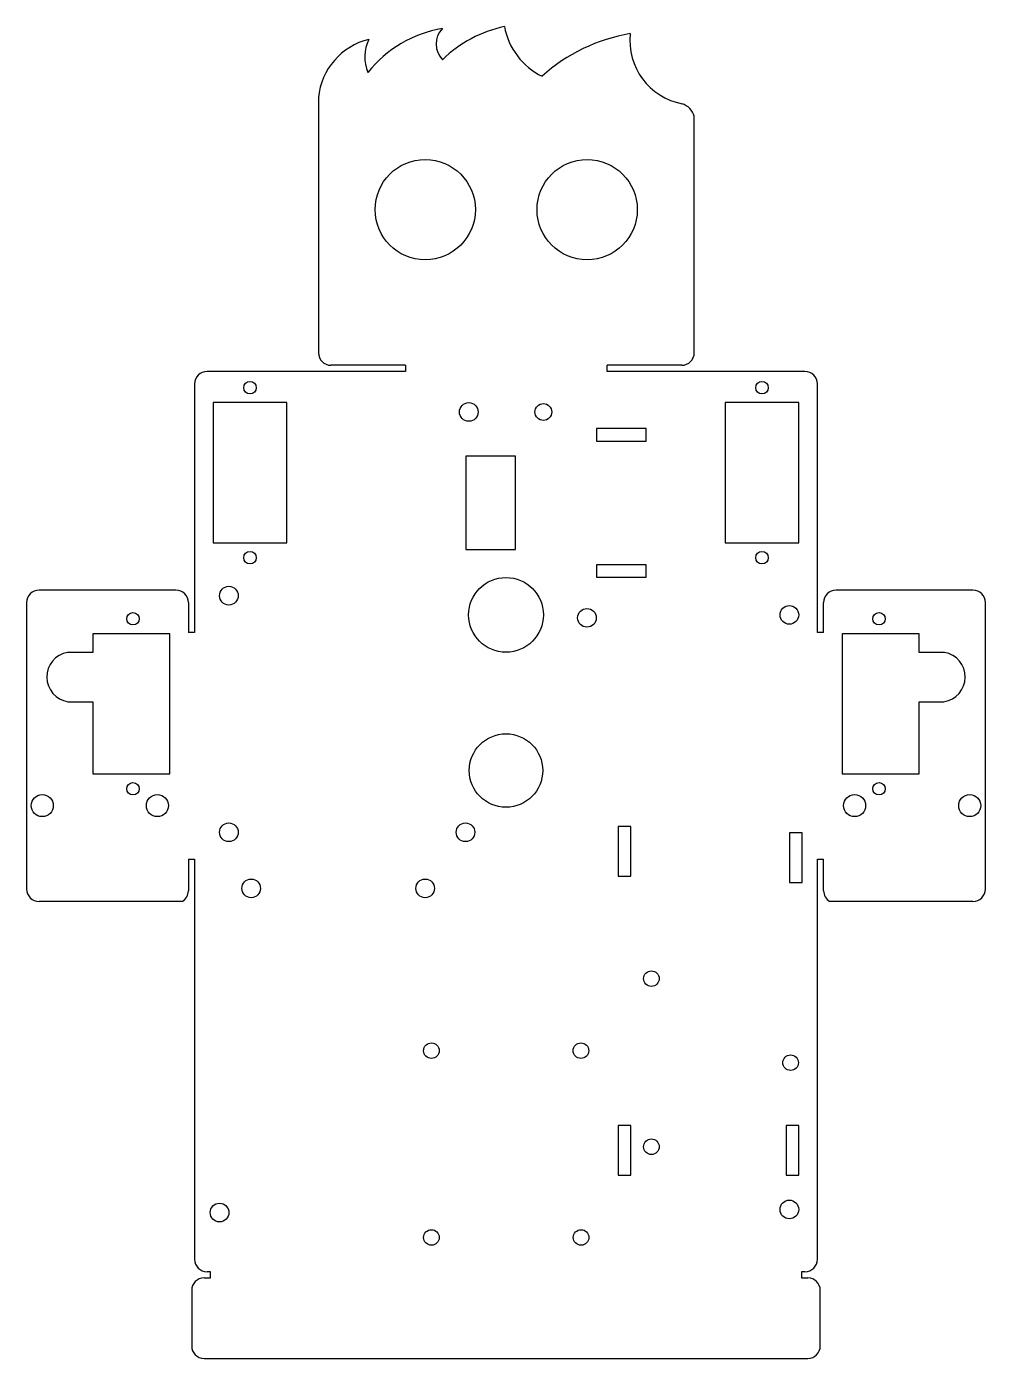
# Model space of a CAD drawing. Header units: millimetres. Extents: x -16 to 138, y -213 to 1.
import ezdxf

# ---------------------------------------------------------------- set-up
doc = ezdxf.new("R2010")
doc.units = ezdxf.units.MM
doc.layers.get('0').update_dxf_attribs({"true_color": 0xffffff})

msp = doc.modelspace()

# ---------------------------------------------------------------- linework, layer by layer
at = {"color": 7, "linetype": 'Continuous', "lineweight": 25, "true_color": 0xffffff}
for p, q in [((30.56, -10.03), (30.56, -51.02)), ((90.9, -51.02), (90.9, -13.02)), ((44.56, -53.02), (32.56, -53.02)), ((44.56, -53.02), (44.56, -54.02)), ((88.9, -53.02), (76.9, -53.02)), ((76.9, -54.02), (76.9, -53.02)), ((44.56, -54.02), (12.67, -54.02)), ((108.67, -54.02), (76.9, -54.02)), ((10.67, -56.02), (10.67, -95.92)), ((110.67, -95.92), (110.67, -56.02)), ((25.47, -59.02), (13.67, -59.02)), ((13.67, -59.02), (13.67, -81.52)), ((25.47, -81.52), (25.47, -59.02)), ((95.87, -59.02), (95.87, -81.52)), ((107.67, -59.02), (95.87, -59.02)), ((107.67, -81.52), (107.67, -59.02)), ((83.2, -63.19), (75.2, -63.19)), ((75.2, -63.19), (75.2, -65.19)), ((83.2, -65.19), (83.2, -63.19)), ((75.2, -65.19), (83.2, -65.19)), ((54.2, -67.63), (54.2, -82.63)), ((62.2, -67.63), (54.2, -67.63)), ((62.2, -82.63), (62.2, -67.63)), ((13.67, -81.52), (25.47, -81.52)), ((54.2, -82.63), (62.2, -82.63)), ((95.87, -81.52), (107.67, -81.52)), ((83.2, -85.07), (75.2, -85.07)), ((75.2, -85.07), (75.2, -87.07)), ((83.2, -87.07), (83.2, -85.07)), ((75.2, -87.07), (83.2, -87.07)), ((7.67, -89.13), (-14.3, -89.13)), ((135.64, -89.13), (113.67, -89.13)), ((-16.3, -91.13), (-16.3, -137.13)), ((9.67, -91.13), (9.67, -95.92)), ((111.67, -95.92), (111.67, -91.13)), ((137.64, -137.13), (137.64, -91.13)), ((6.67, -96.13), (-5.69, -96.13)), ((-5.69, -96.13), (-5.69, -99.13)), ((6.67, -118.63), (6.67, -96.13)), ((10.67, -95.92), (9.67, -95.92)), ((111.67, -95.92), (110.67, -95.92)), ((127.03, -96.13), (114.67, -96.13)), ((114.67, -96.13), (114.67, -118.63)), ((127.03, -99.13), (127.03, -96.13)), ((-5.69, -99.13), (-9.74, -99.13)), ((131.08, -99.13), (127.03, -99.13)), ((-9.66, -107.05), (-5.66, -107.05)), ((-5.66, -107.05), (-5.66, -118.63)), ((127, -118.63), (127, -107.05)), ((127, -107.05), (131, -107.05)), ((-5.66, -118.63), (6.67, -118.63)), ((114.67, -118.63), (127, -118.63)), ((80.7, -127.09), (78.7, -127.09)), ((78.7, -127.09), (78.7, -135.09)), ((80.7, -135.09), (80.7, -127.09)), ((108.2, -128.09), (106.2, -128.09)), ((106.2, -128.09), (106.2, -136.09)), ((108.2, -136.09), (108.2, -128.09)), ((9.67, -132.35), (10.67, -132.35)), ((9.67, -132.35), (9.67, -137.4)), ((10.67, -132.35), (10.67, -196.59)), ((110.67, -132.35), (111.67, -132.35)), ((110.67, -196.59), (110.67, -132.35)), ((111.67, -137.4), (111.67, -132.35)), ((78.7, -135.09), (80.7, -135.09)), ((106.2, -136.09), (108.2, -136.09)), ((8.67, -139.13), (-14.3, -139.13)), ((135.64, -139.13), (112.67, -139.13)), ((80.7, -175.09), (78.7, -175.09)), ((78.7, -175.09), (78.7, -183.09)), ((80.7, -183.09), (80.7, -175.09)), ((107.67, -175.09), (105.67, -175.09)), ((105.67, -175.09), (105.67, -183.09)), ((107.67, -183.09), (107.67, -175.09)), ((78.7, -183.09), (80.7, -183.09)), ((105.67, -183.09), (107.67, -183.09)), ((13.2, -198.59), (12.67, -198.59)), ((13.2, -199.59), (13.2, -198.59)), ((108.67, -198.59), (108.14, -198.59)), ((108.14, -198.59), (108.14, -199.59)), ((12.2, -199.59), (13.2, -199.59)), ((108.14, -199.59), (109.14, -199.59)), ((10.2, -201.59), (10.2, -210.5)), ((111.14, -210.5), (111.14, -201.59)), ((12.2, -212.5), (109.14, -212.5))]:
    msp.add_line(p, q, dxfattribs=at)
for centre, radius in [((47.7, -28.02), 8.05), ((73.7, -28.02), 8.05), ((19.57, -56.62), 1), ((101.77, -56.62), 1), ((54.7, -60.52), 1.5), ((66.67, -60.52), 1.35), ((19.57, -83.92), 1), ((101.77, -83.92), 1), ((60.67, -93.1), 6), ((16.17, -90.02), 1.5), ((106.17, -93.11), 1.5), ((0.77, -93.73), 1), ((73.67, -93.58), 1.5), ((120.57, -93.73), 1), ((60.67, -118.1), 5.9), ((0.77, -121.03), 1), ((120.57, -121.03), 1), ((-13.8, -123.73), 1.77), ((4.7, -123.73), 1.77), ((116.64, -123.73), 1.77), ((135.14, -123.73), 1.77), ((16.17, -128.02), 1.5), ((54.17, -128.02), 1.5), ((19.75, -137.02), 1.5), ((47.69, -137.02), 1.5), ((84.02, -151.52), 1.25), ((48.7, -163.09), 1.25), ((72.7, -163.09), 1.25), ((106.37, -165.02), 1.25), ((84.02, -178.52), 1.25), ((14.67, -189.09), 1.5), ((106.17, -188.59), 1.5), ((48.7, -193.09), 1.25), ((72.73, -193.09), 1.25)]:
    msp.add_circle(centre, radius, dxfattribs=at)
for centre, radius, start, end in [((53.66, -18.03), 19.35, 99.4831, 141.5581), ((52.98, -1.44), 3.54, 135.2642, 225.2642), ((64.41, -18.03), 19.8, 101.6323, 134.6592), ((71.41, 3.41), 11.18, 190.569, 243.6991), ((85.2, -27.32), 27.93, 99.4328, 132.1556), ((90.87, -0.89), 10.31, 173.6984, 259.3931), ((41.15, -11.03), 10.64, 103.6188, 174.6043), ((44.52, -3.51), 6.52, 154.314, 202.5216), ((88.02, -13.87), 3, 16.5084, 71.6178), ((32.56, -51.02), 2, 180, 270), ((88.9, -51.02), 2, 270, 0), ((12.67, -56.02), 2, 90, 180), ((108.67, -56.02), 2, 0, 90), ((-14.3, -91.13), 2, 90, 180), ((7.67, -91.13), 2, 0, 90), ((113.67, -91.13), 2, 90, 180), ((135.64, -91.13), 2, 0, 90), ((-9.05, -103.08), 4.01, 99.8834, 261.2993), ((130.39, -103.08), 4.01, 278.7007, 80.1166), ((-14.3, -137.13), 2, 180, 270), ((7.67, -137.4), 2, 300, 0), ((113.67, -137.4), 2, 180, 240), ((135.64, -137.13), 2, 270, 0), ((12.67, -196.59), 2, 180, 270), ((108.67, -196.59), 2, 270, 0), ((12.2, -201.59), 2, 90, 180), ((109.14, -201.59), 2, 0, 90), ((12.2, -210.5), 2, 180, 270), ((109.14, -210.5), 2, 270, 0)]:
    msp.add_arc(centre, radius, start, end, dxfattribs=at)

doc.saveas('drawing.dxf')
